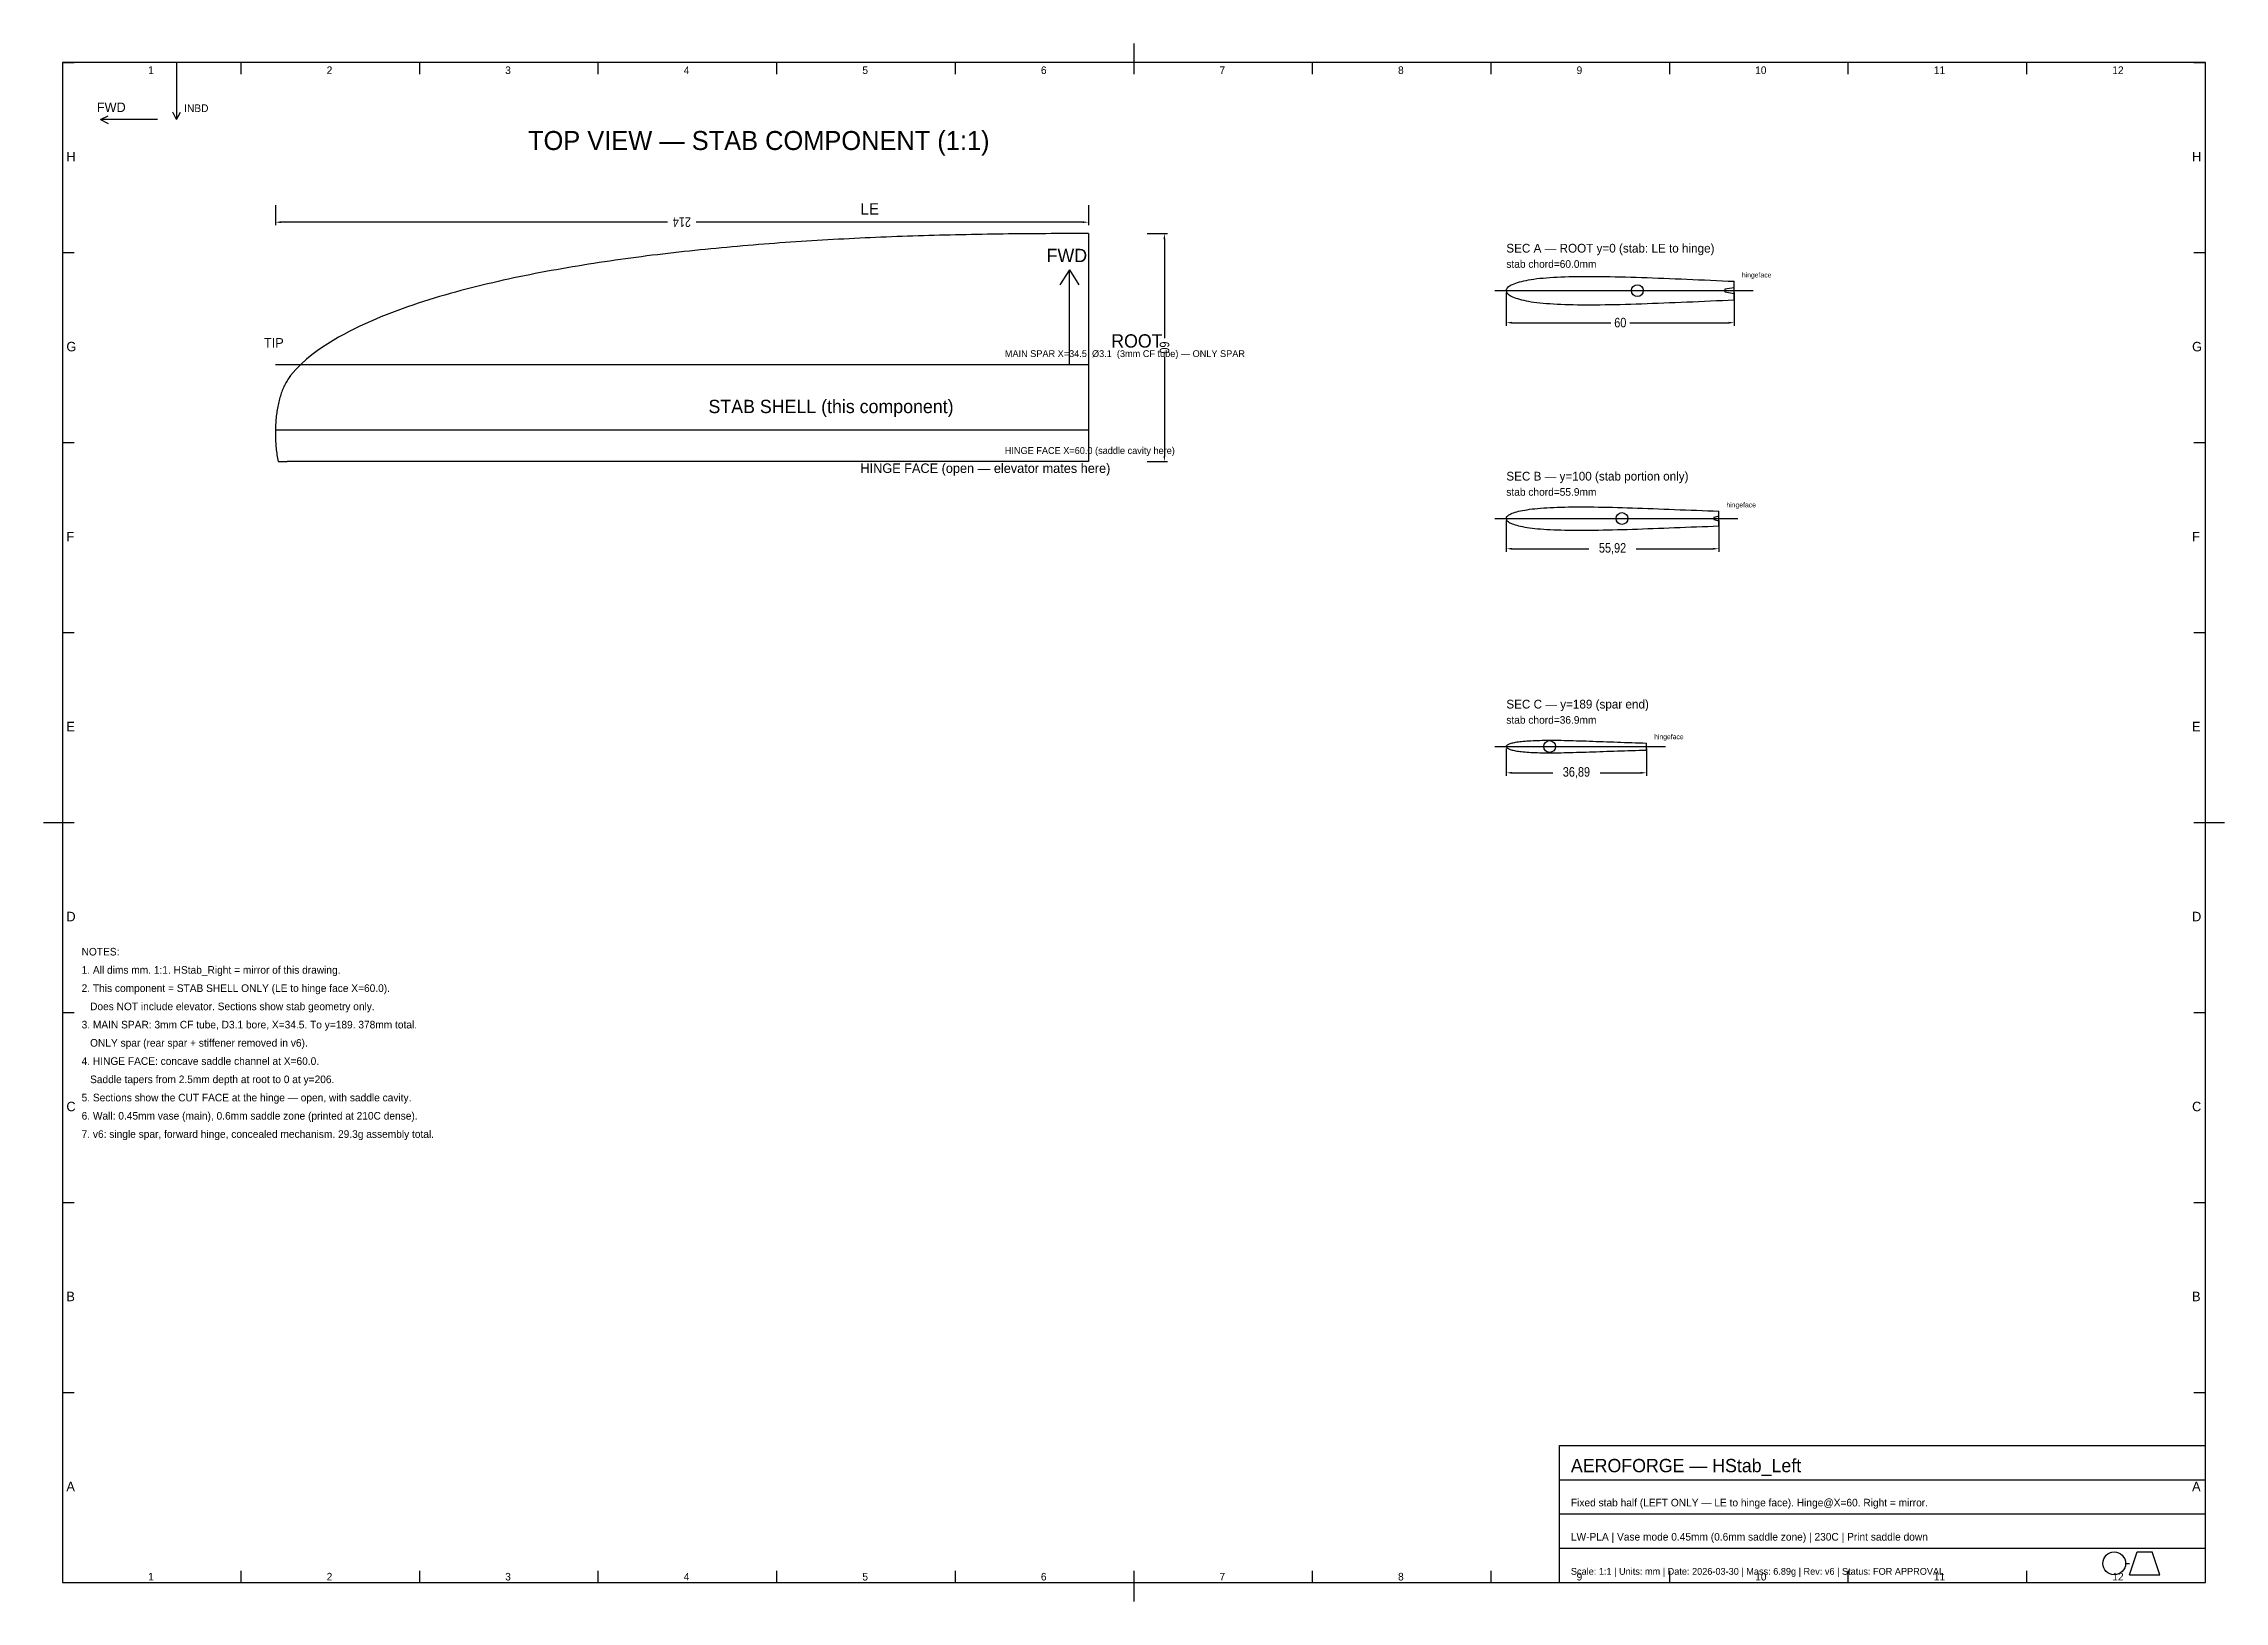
# Model space of a CAD drawing. Header units: metres. Extents: x 15 to 589, y 5 to 415.
import ezdxf

# ---------------------------------------------------------------- set-up
doc = ezdxf.new("R2010")
doc.units = ezdxf.units.M
for name, color, linetype in [('BORDER', 7, 'Continuous'), ('CENTERLINE', 5, 'Continuous'), ('HIDDEN', 7, 'Continuous'), ('ORIENTATION', 7, 'Continuous'), ('OUTLINE', 7, 'Continuous'), ('SECTION', 4, 'Continuous'), ('SPAR', 3, 'Continuous'), ('TEXT', 7, 'Continuous'), ('TITLEBLOCK', 7, 'Continuous')]:
    doc.layers.add(name, color=color, linetype=linetype)
doc.styles.add('OpenSansCondensed-Light', font='OpenSansCondensed-Light.ttf')
doc.dimstyles.new('AEROFORGE', dxfattribs={"dimtxt": 2.5, "dimasz": 1.5, "dimexe": 0.8, "dimexo": 0.5, "dimgap": 0.6, "dimtad": 1, "dimcen": 2.5, "dimazin": 3, "dimtfac": 1, "dimtmove": 0, "dimatfit": 3})

# ---------------------------------------------------------------- blocks, each defined once
blk = doc.blocks.new('_CLOSEDFILLED')
at = {"color": 0, "linetype": 'BYBLOCK'}
blk.add_solid([(-1, 0.16), (0, 0), (-1, -0.16)], dxfattribs=at)
blk = doc.blocks.new('*D1')
for p, q in [((305.5, 365), (310.8, 365)), ((310, 363.5), (310, 337.5)), ((310, 332.5), (310, 306.5)), ((305.5, 305), (310.8, 305))]:
    blk.add_line(p, q)
at = {"layer": 'Defpoints'}
for p in [(305, 365), (310, 365), (305, 305)]:
    blk.add_point(p, dxfattribs=at)
at = {"xscale": 1.5, "yscale": 1.5}
for p, rotation in [((310, 365), 90), ((310, 305), -90)]:
    blk.add_blockref('_CLOSEDFILLED', p, dxfattribs=dict(at, rotation=rotation))
at = {"insert": (310, 335), "char_height": 2.5, "attachment_point": 5, "rotation": 270, "style": 'OpenSansCondensed-Light'}
blk.add_mtext('60', dxfattribs=at)
blk = doc.blocks.new('*D2')
for p, q in [((76, 372.5), (76, 367.2)), ((179.25, 368), (77.5, 368)), ((288.5, 368), (186.75, 368)), ((290, 372.5), (290, 367.2))]:
    blk.add_line(p, q)
at = {"layer": 'Defpoints'}
for p in [(76, 373), (290, 373), (290, 368)]:
    blk.add_point(p, dxfattribs=at)
at = {"xscale": 1.5, "yscale": 1.5}
for p, rotation in [((76, 368), 180), ((290, 368), 360)]:
    blk.add_blockref('_CLOSEDFILLED', p, dxfattribs=dict(at, rotation=rotation))
at = {"insert": (183, 368), "char_height": 2.5, "attachment_point": 5, "rotation": 180, "style": 'OpenSansCondensed-Light'}
blk.add_mtext('214', dxfattribs=at)
blk = doc.blocks.new('*D3')
for p, q in [((400, 349.5), (400, 340.75)), ((460, 349.5), (460, 340.75)), ((401.5, 341.55), (427.5, 341.55)), ((432.5, 341.55), (458.5, 341.55))]:
    blk.add_line(p, q)
at = {"layer": 'Defpoints'}
for p in [(400, 350), (460, 350), (400, 341.55)]:
    blk.add_point(p, dxfattribs=at)
at = {"xscale": 1.5, "yscale": 1.5, "rotation": 180}
blk.add_blockref('_CLOSEDFILLED', (400, 341.55), dxfattribs=at)
at = {"xscale": 1.5, "yscale": 1.5}
blk.add_blockref('_CLOSEDFILLED', (460, 341.55), dxfattribs=at)
at = {"insert": (430, 341.55), "char_height": 2.5, "attachment_point": 5, "style": 'OpenSansCondensed-Light'}
blk.add_mtext('60', dxfattribs=at)
blk = doc.blocks.new('*D4')
for p, q in [((400, 289.5), (400, 281.25)), ((455.92, 289.5), (455.92, 281.25)), ((401.5, 282.05), (421.71, 282.05)), ((434.21, 282.05), (454.42, 282.05))]:
    blk.add_line(p, q)
at = {"layer": 'Defpoints'}
for p in [(400, 290), (455.92, 290), (400, 282.05)]:
    blk.add_point(p, dxfattribs=at)
at = {"xscale": 1.5, "yscale": 1.5, "rotation": 180}
blk.add_blockref('_CLOSEDFILLED', (400, 282.05), dxfattribs=at)
at = {"xscale": 1.5, "yscale": 1.5}
blk.add_blockref('_CLOSEDFILLED', (455.92, 282.05), dxfattribs=at)
at = {"insert": (427.96, 282.05), "char_height": 2.5, "attachment_point": 5, "style": 'OpenSansCondensed-Light'}
blk.add_mtext('55,92', dxfattribs=at)
blk = doc.blocks.new('*D5')
for p, q in [((400, 229.5), (400, 222.28)), ((436.89, 229.5), (436.89, 222.28)), ((401.5, 223.08), (412.2, 223.08)), ((424.7, 223.08), (435.39, 223.08))]:
    blk.add_line(p, q)
at = {"layer": 'Defpoints'}
for p in [(400, 230), (436.89, 230), (400, 223.08)]:
    blk.add_point(p, dxfattribs=at)
at = {"xscale": 1.5, "yscale": 1.5, "rotation": 180}
blk.add_blockref('_CLOSEDFILLED', (400, 223.08), dxfattribs=at)
at = {"xscale": 1.5, "yscale": 1.5}
blk.add_blockref('_CLOSEDFILLED', (436.89, 223.08), dxfattribs=at)
at = {"insert": (418.45, 223.08), "char_height": 2.5, "attachment_point": 5, "style": 'OpenSansCondensed-Light'}
blk.add_mtext('36,89', dxfattribs=at)

msp = doc.modelspace()

# ---------------------------------------------------------------- linework, layer by layer
at = {"layer": 'BORDER'}
for p, q in [((302, 410), (302, 415)), ((584, 410), (20, 410)), ((20, 410), (20, 10)), ((20, 410), (23, 410)), ((67, 407), (67, 410)), ((114, 407), (114, 410)), ((161, 407), (161, 410)), ((208, 407), (208, 410)), ((255, 407), (255, 410)), ((302, 407), (302, 410)), ((349, 407), (349, 410)), ((396, 407), (396, 410)), ((443, 407), (443, 410)), ((490, 407), (490, 410)), ((537, 407), (537, 410)), ((581, 410), (584, 410)), ((584, 10), (584, 410)), ((584, 407), (584, 410)), ((20, 360), (23, 360)), ((581, 360), (584, 360)), ((20, 310), (23, 310)), ((581, 310), (584, 310)), ((20, 260), (23, 260)), ((581, 260), (584, 260)), ((15, 210), (20, 210)), ((20, 210), (23, 210)), ((581, 210), (584, 210)), ((584, 210), (589, 210)), ((20, 160), (23, 160)), ((581, 160), (584, 160)), ((20, 110), (23, 110)), ((581, 110), (584, 110)), ((20, 60), (23, 60)), ((581, 60), (584, 60)), ((67, 10), (67, 13)), ((114, 10), (114, 13)), ((161, 10), (161, 13)), ((208, 10), (208, 13)), ((255, 10), (255, 13)), ((302, 10), (302, 13)), ((349, 10), (349, 13)), ((396, 10), (396, 13)), ((443, 10), (443, 13)), ((490, 10), (490, 13)), ((537, 10), (537, 13)), ((584, 10), (584, 13)), ((20, 10), (584, 10)), ((302, 5), (302, 10))]:
    msp.add_line(p, q, dxfattribs=at)
at = {"layer": 'CENTERLINE'}
for p, q in [((397, 350), (465, 350)), ((290, 313.25), (76, 313.25)), ((397, 290), (460.924, 290)), ((397, 230), (441.894, 230))]:
    msp.add_line(p, q, dxfattribs=at)
at = {"layer": 'HIDDEN'}
msp.add_line((101, 330.5), (76, 330.5), dxfattribs=at)
at = {"layer": 'ORIENTATION'}
for p, q in [((50, 410), (50, 395)), ((50, 395), (49, 397)), ((50, 395), (51, 397)), ((30, 395), (32, 396)), ((45, 395), (30, 395)), ((30, 395), (32, 394)), ((285, 355.5), (282.5, 351.5)), ((285, 330.5), (285, 355.5)), ((285, 355.5), (287.5, 351.5))]:
    msp.add_line(p, q, dxfattribs=at)
at = {"layer": 'OUTLINE'}
for p, q in [((197.6, 361.633), (196.2, 361.509)), ((199, 361.754), (197.6, 361.633)), ((200.4, 361.873), (199, 361.754)), ((201.8, 361.988), (200.4, 361.873)), ((203.2, 362.101), (201.8, 361.988)), ((204.6, 362.212), (203.2, 362.101)), ((206, 362.32), (204.6, 362.212)), ((207.4, 362.425), (206, 362.32)), ((208.8, 362.527), (207.4, 362.425)), ((210.2, 362.627), (208.8, 362.527)), ((211.6, 362.725), (210.2, 362.627)), ((213, 362.82), (211.6, 362.725)), ((214.4, 362.912), (213, 362.82)), ((215.8, 363.002), (214.4, 362.912)), ((217.2, 363.09), (215.8, 363.002)), ((218.6, 363.176), (217.2, 363.09)), ((220, 363.259), (218.6, 363.176)), ((221.4, 363.339), (220, 363.259)), ((222.8, 363.418), (221.4, 363.339)), ((224.2, 363.494), (222.8, 363.418)), ((225.6, 363.568), (224.2, 363.494)), ((227, 363.64), (225.6, 363.568)), ((228.4, 363.71), (227, 363.64)), ((229.8, 363.777), (228.4, 363.71)), ((231.2, 363.843), (229.8, 363.777)), ((232.6, 363.906), (231.2, 363.843)), ((234, 363.967), (232.6, 363.906)), ((235.4, 364.026), (234, 363.967)), ((236.8, 364.083), (235.4, 364.026)), ((238.2, 364.139), (236.8, 364.083)), ((239.6, 364.192), (238.2, 364.139)), ((241, 364.243), (239.6, 364.192)), ((242.4, 364.292), (241, 364.243)), ((243.8, 364.34), (242.4, 364.292)), ((245.2, 364.385), (243.8, 364.34)), ((246.6, 364.429), (245.2, 364.385)), ((248, 364.47), (246.6, 364.429)), ((249.4, 364.51), (248, 364.47)), ((250.8, 364.549), (249.4, 364.51)), ((252.2, 364.585), (250.8, 364.549)), ((253.6, 364.62), (252.2, 364.585)), ((255, 364.653), (253.6, 364.62)), ((256.4, 364.684), (255, 364.653)), ((257.8, 364.713), (256.4, 364.684)), ((259.2, 364.741), (257.8, 364.713)), ((260.6, 364.768), (259.2, 364.741)), ((262, 364.792), (260.6, 364.768)), ((263.4, 364.816), (262, 364.792)), ((264.8, 364.837), (263.4, 364.816)), ((266.2, 364.857), (264.8, 364.837)), ((267.6, 364.876), (266.2, 364.857)), ((269, 364.893), (267.6, 364.876)), ((270.4, 364.909), (269, 364.893)), ((271.8, 364.923), (270.4, 364.909)), ((273.2, 364.936), (271.8, 364.923)), ((274.6, 364.948), (273.2, 364.936)), ((276, 364.958), (274.6, 364.948)), ((277.4, 364.967), (276, 364.958)), ((278.8, 364.975), (277.4, 364.967)), ((280.2, 364.981), (278.8, 364.975)), ((281.6, 364.987), (280.2, 364.981)), ((283, 364.991), (281.6, 364.987)), ((284.4, 364.995), (283, 364.991)), ((285.8, 364.997), (284.4, 364.995)), ((287.2, 364.999), (285.8, 364.997)), ((288.6, 365), (287.2, 364.999)), ((290, 365), (288.6, 365)), ((290, 365), (290, 305)), ((152.8, 355.992), (151.4, 355.748)), ((154.2, 356.23), (152.8, 355.992)), ((155.6, 356.464), (154.2, 356.23)), ((157, 356.693), (155.6, 356.464)), ((158.4, 356.917), (157, 356.693)), ((159.8, 357.137), (158.4, 356.917)), ((161.2, 357.352), (159.8, 357.137)), ((162.6, 357.563), (161.2, 357.352)), ((164, 357.77), (162.6, 357.563)), ((165.4, 357.972), (164, 357.77)), ((166.8, 358.171), (165.4, 357.972)), ((168.2, 358.365), (166.8, 358.171)), ((169.6, 358.556), (168.2, 358.365)), ((171, 358.742), (169.6, 358.556)), ((172.4, 358.925), (171, 358.742)), ((173.8, 359.104), (172.4, 358.925)), ((175.2, 359.279), (173.8, 359.104)), ((176.6, 359.451), (175.2, 359.279)), ((178, 359.619), (176.6, 359.451)), ((179.4, 359.784), (178, 359.619)), ((180.8, 359.945), (179.4, 359.784)), ((182.2, 360.103), (180.8, 359.945)), ((183.6, 360.258), (182.2, 360.103)), ((185, 360.409), (183.6, 360.258)), ((186.4, 360.558), (185, 360.409)), ((187.8, 360.703), (186.4, 360.558)), ((189.2, 360.845), (187.8, 360.703)), ((190.6, 360.983), (189.2, 360.845)), ((192, 361.119), (190.6, 360.983)), ((193.4, 361.252), (192, 361.119)), ((194.8, 361.382), (193.4, 361.252)), ((196.2, 361.509), (194.8, 361.382)), ((126.2, 350.348), (124.8, 349.978)), ((127.6, 350.708), (126.2, 350.348)), ((129, 351.06), (127.6, 350.708)), ((130.4, 351.404), (129, 351.06)), ((131.8, 351.74), (130.4, 351.404)), ((133.2, 352.069), (131.8, 351.74)), ((134.6, 352.39), (133.2, 352.069)), ((136, 352.704), (134.6, 352.39)), ((137.4, 353.011), (136, 352.704)), ((138.8, 353.312), (137.4, 353.011)), ((140.2, 353.606), (138.8, 353.312)), ((141.6, 353.894), (140.2, 353.606)), ((143, 354.176), (141.6, 353.894)), ((144.4, 354.452), (143, 354.176)), ((145.8, 354.722), (144.4, 354.452)), ((147.2, 354.987), (145.8, 354.722)), ((148.6, 355.246), (147.2, 354.987)), ((150, 355.5), (148.6, 355.246)), ((151.4, 355.748), (150, 355.5)), ((400, 350), (400.021, 350.178)), ((400.021, 350.178), (400.082, 350.39)), ((400.082, 350.39), (400.185, 350.582)), ((400.185, 350.582), (400.329, 350.764)), ((400.329, 350.764), (400.513, 350.943)), ((400.513, 350.943), (400.739, 351.12)), ((400.739, 351.12), (401.005, 351.296)), ((401.005, 351.296), (401.311, 351.47)), ((401.311, 351.47), (401.658, 351.641)), ((401.658, 351.641), (402.044, 351.809)), ((402.044, 351.809), (402.471, 351.971)), ((402.471, 351.971), (402.937, 352.129)), ((402.937, 352.129), (403.442, 352.281)), ((403.442, 352.281), (403.985, 352.425)), ((403.985, 352.425), (404.567, 352.562)), ((404.567, 352.562), (405.187, 352.693)), ((405.187, 352.693), (405.845, 352.817)), ((405.845, 352.817), (406.54, 352.934)), ((406.54, 352.934), (407.271, 353.038)), ((407.271, 353.038), (408.038, 353.138)), ((408.038, 353.138), (408.842, 353.227)), ((408.842, 353.227), (409.68, 353.308)), ((409.68, 353.308), (410.552, 353.385)), ((410.552, 353.385), (411.459, 353.448)), ((411.459, 353.448), (412.399, 353.509)), ((412.399, 353.509), (413.371, 353.559)), ((413.371, 353.559), (414.376, 353.606)), ((414.376, 353.606), (415.411, 353.643)), ((415.411, 353.643), (416.478, 353.675)), ((416.478, 353.675), (417.574, 353.701)), ((417.574, 353.701), (418.699, 353.718)), ((418.699, 353.718), (419.852, 353.732)), ((419.852, 353.732), (421.033, 353.737)), ((421.033, 353.737), (422.241, 353.738)), ((422.241, 353.738), (423.474, 353.732)), ((423.474, 353.732), (424.733, 353.72)), ((424.733, 353.72), (426.016, 353.705)), ((426.016, 353.705), (427.322, 353.681)), ((427.322, 353.681), (428.65, 353.655)), ((428.65, 353.655), (430, 353.624)), ((430, 353.624), (431.37, 353.587)), ((431.37, 353.587), (432.761, 353.548)), ((432.761, 353.548), (434.169, 353.504)), ((434.169, 353.504), (435.596, 353.457)), ((435.596, 353.457), (437.039, 353.407)), ((437.039, 353.407), (438.498, 353.353)), ((438.498, 353.353), (439.972, 353.297)), ((439.972, 353.297), (441.459, 353.239)), ((441.459, 353.239), (442.959, 353.179)), ((442.959, 353.179), (444.471, 353.117)), ((444.471, 353.117), (445.993, 353.053)), ((445.993, 353.053), (447.525, 352.988)), ((447.525, 352.988), (449.066, 352.922)), ((449.066, 352.922), (450.614, 352.855)), ((450.614, 352.855), (452.168, 352.788)), ((452.168, 352.788), (453.728, 352.719)), ((453.728, 352.719), (455.292, 352.652)), ((455.292, 352.652), (456.86, 352.585)), ((456.86, 352.585), (458.429, 352.519)), ((458.429, 352.519), (460, 352.452)), ((108, 344.712), (106.6, 344.186)), ((109.4, 345.222), (108, 344.712)), ((110.8, 345.717), (109.4, 345.222)), ((112.2, 346.198), (110.8, 345.717)), ((113.6, 346.664), (112.2, 346.198)), ((115, 347.118), (113.6, 346.664)), ((116.4, 347.559), (115, 347.118)), ((117.8, 347.989), (116.4, 347.559)), ((119.2, 348.407), (117.8, 347.989)), ((120.6, 348.815), (119.2, 348.407)), ((122, 349.213), (120.6, 348.815)), ((123.4, 349.6), (122, 349.213)), ((124.8, 349.978), (123.4, 349.6)), ((400, 350), (400.021, 349.826)), ((400, 350), (400, 350)), ((400.021, 349.826), (400.082, 349.614)), ((400.082, 349.614), (400.185, 349.422)), ((400.185, 349.422), (400.329, 349.24)), ((400.329, 349.24), (400.513, 349.062)), ((400.513, 349.062), (400.739, 348.884)), ((400.739, 348.884), (401.005, 348.708)), ((401.005, 348.708), (401.311, 348.534)), ((401.311, 348.534), (401.658, 348.363)), ((401.658, 348.363), (402.044, 348.195)), ((402.044, 348.195), (402.471, 348.033)), ((402.471, 348.033), (402.937, 347.875)), ((402.937, 347.875), (403.442, 347.723)), ((403.442, 347.723), (403.985, 347.579)), ((403.985, 347.579), (404.567, 347.442)), ((404.567, 347.442), (405.187, 347.311)), ((405.187, 347.311), (405.845, 347.187)), ((405.845, 347.187), (406.54, 347.07)), ((406.54, 347.07), (407.271, 346.966)), ((407.271, 346.966), (408.038, 346.866)), ((408.038, 346.866), (408.842, 346.777)), ((408.842, 346.777), (409.68, 346.696)), ((409.68, 346.696), (410.552, 346.619)), ((410.552, 346.619), (411.459, 346.556)), ((411.459, 346.556), (412.399, 346.494)), ((412.399, 346.494), (413.371, 346.444)), ((413.371, 346.444), (414.376, 346.398)), ((414.376, 346.398), (415.411, 346.36)), ((415.411, 346.36), (416.478, 346.329)), ((416.478, 346.329), (417.574, 346.302)), ((417.574, 346.302), (418.699, 346.285)), ((418.699, 346.285), (419.852, 346.271)), ((419.852, 346.271), (421.033, 346.267)), ((421.033, 346.267), (422.241, 346.266)), ((422.241, 346.266), (423.474, 346.272)), ((423.474, 346.272), (424.733, 346.283)), ((424.733, 346.283), (426.016, 346.298)), ((426.016, 346.298), (427.322, 346.322)), ((427.322, 346.322), (428.65, 346.348)), ((428.65, 346.348), (430, 346.379)), ((430, 346.379), (431.37, 346.416)), ((431.37, 346.416), (432.761, 346.455)), ((432.761, 346.455), (434.169, 346.499)), ((434.169, 346.499), (435.596, 346.546)), ((435.596, 346.546), (437.039, 346.596)), ((437.039, 346.596), (438.498, 346.65)), ((438.498, 346.65), (439.972, 346.706)), ((439.972, 346.706), (441.459, 346.764)), ((441.459, 346.764), (442.959, 346.824)), ((442.959, 346.824), (444.471, 346.886)), ((444.471, 346.886), (445.993, 346.949)), ((445.993, 346.949), (447.525, 347.014)), ((447.525, 347.014), (449.066, 347.081)), ((449.066, 347.081), (450.614, 347.147)), ((450.614, 347.147), (452.168, 347.214)), ((452.168, 347.214), (453.728, 347.283)), ((453.728, 347.283), (455.292, 347.351)), ((455.292, 347.351), (456.86, 347.418)), ((456.86, 347.418), (458.429, 347.483)), ((458.429, 347.483), (460, 347.55)), ((95.4, 339.227), (94, 338.484)), ((96.8, 339.936), (95.4, 339.227)), ((98.2, 340.615), (96.8, 339.936)), ((99.6, 341.267), (98.2, 340.615)), ((101, 341.894), (99.6, 341.267)), ((102.4, 342.497), (101, 341.894)), ((103.8, 343.079), (102.4, 342.497)), ((105.2, 343.642), (103.8, 343.079)), ((106.6, 344.186), (105.2, 343.642)), ((85.6, 333.054), (84.2, 331.906)), ((87, 334.112), (85.6, 333.054)), ((88.4, 335.096), (87, 334.112)), ((89.8, 336.017), (88.4, 335.096)), ((91.2, 336.885), (89.8, 336.017)), ((92.6, 337.705), (91.2, 336.885)), ((94, 338.484), (92.6, 337.705)), ((79.802, 327.388), (79.61, 327.126)), ((80, 327.642), (79.802, 327.388)), ((81.4, 329.242), (80, 327.642)), ((82.8, 330.646), (81.4, 329.242)), ((84.2, 331.906), (82.8, 330.646)), ((77.103, 321.466), (77, 321.076)), ((77.21, 321.852), (77.103, 321.466)), ((77.323, 322.232), (77.21, 321.852)), ((77.44, 322.606), (77.323, 322.232)), ((77.562, 322.974), (77.44, 322.606)), ((77.69, 323.337), (77.562, 322.974)), ((77.822, 323.693), (77.69, 323.337)), ((77.96, 324.042), (77.822, 323.693)), ((78.102, 324.385), (77.96, 324.042)), ((78.25, 324.72), (78.102, 324.385)), ((78.403, 325.049), (78.25, 324.72)), ((78.56, 325.37), (78.403, 325.049)), ((78.723, 325.683), (78.56, 325.37)), ((78.89, 325.988), (78.723, 325.683)), ((79.062, 326.285), (78.89, 325.988)), ((79.24, 326.574), (79.062, 326.285)), ((79.422, 326.855), (79.24, 326.574)), ((79.61, 327.126), (79.422, 326.855)), ((76.16, 316.065), (76.122, 315.627)), ((76.202, 316.5), (76.16, 316.065)), ((76.25, 316.933), (76.202, 316.5)), ((76.303, 317.363), (76.25, 316.933)), ((76.36, 317.791), (76.303, 317.363)), ((76.422, 318.215), (76.36, 317.791)), ((76.49, 318.636), (76.422, 318.215)), ((76.562, 319.053), (76.49, 318.636)), ((76.64, 319.466), (76.562, 319.053)), ((76.722, 319.875), (76.64, 319.466)), ((76.81, 320.28), (76.722, 319.875)), ((76.902, 320.68), (76.81, 320.28)), ((77, 321.076), (76.902, 320.68)), ((76.002, 312.965), (76, 312.517)), ((76, 312.517), (76.002, 312.069)), ((76.002, 312.069), (76.01, 311.621)), ((76.01, 313.411), (76.002, 312.965)), ((76.022, 313.857), (76.01, 313.411)), ((76.01, 311.621), (76.022, 311.173)), ((76.04, 314.302), (76.022, 313.857)), ((76.022, 311.173), (76.04, 310.725)), ((76.062, 314.745), (76.04, 314.302)), ((76.04, 310.725), (76.062, 310.277)), ((76.09, 315.187), (76.062, 314.745)), ((76.062, 310.277), (76.09, 309.83)), ((76.122, 315.627), (76.09, 315.187)), ((76.09, 309.83), (76.122, 309.384)), ((76.122, 309.384), (76.16, 308.939)), ((76.16, 308.939), (76.202, 308.495)), ((76.202, 308.495), (76.25, 308.053)), ((76.25, 308.053), (76.303, 307.612)), ((76.303, 307.612), (76.36, 307.174)), ((76.36, 307.174), (76.422, 306.738)), ((76.422, 306.738), (76.49, 306.304)), ((76.49, 306.304), (76.562, 305.873)), ((76.562, 305.873), (76.64, 305.445)), ((76.64, 305.445), (76.722, 305.02)), ((76.722, 305.02), (76.727, 305)), ((76.727, 305), (79.065, 305)), ((80.131, 305), (79.065, 305)), ((81.196, 305), (80.131, 305)), ((82.261, 305), (81.196, 305)), ((83.327, 305), (82.261, 305)), ((84.392, 305), (83.327, 305)), ((85.457, 305), (84.392, 305)), ((86.523, 305), (85.457, 305)), ((87.588, 305), (86.523, 305)), ((88.653, 305), (87.588, 305)), ((89.719, 305), (88.653, 305)), ((90.784, 305), (89.719, 305)), ((91.849, 305), (90.784, 305)), ((92.915, 305), (91.849, 305)), ((93.98, 305), (92.915, 305)), ((95.045, 305), (93.98, 305)), ((96.111, 305), (95.045, 305)), ((97.176, 305), (96.111, 305)), ((98.241, 305), (97.176, 305)), ((99.307, 305), (98.241, 305)), ((100.372, 305), (99.307, 305)), ((101.437, 305), (100.372, 305)), ((102.503, 305), (101.437, 305)), ((103.568, 305), (102.503, 305)), ((104.633, 305), (103.568, 305)), ((105.698, 305), (104.633, 305)), ((106.764, 305), (105.698, 305)), ((107.829, 305), (106.764, 305)), ((108.894, 305), (107.829, 305)), ((109.96, 305), (108.894, 305)), ((111.025, 305), (109.96, 305)), ((112.09, 305), (111.025, 305)), ((113.156, 305), (112.09, 305)), ((114.221, 305), (113.156, 305)), ((115.286, 305), (114.221, 305)), ((116.352, 305), (115.286, 305)), ((117.417, 305), (116.352, 305)), ((118.482, 305), (117.417, 305)), ((119.548, 305), (118.482, 305)), ((120.613, 305), (119.548, 305)), ((121.678, 305), (120.613, 305)), ((122.744, 305), (121.678, 305)), ((123.809, 305), (122.744, 305)), ((124.874, 305), (123.809, 305)), ((125.94, 305), (124.874, 305)), ((127.005, 305), (125.94, 305)), ((128.07, 305), (127.005, 305)), ((129.136, 305), (128.07, 305)), ((130.201, 305), (129.136, 305)), ((131.266, 305), (130.201, 305)), ((132.332, 305), (131.266, 305)), ((133.397, 305), (132.332, 305)), ((134.462, 305), (133.397, 305)), ((135.528, 305), (134.462, 305)), ((136.593, 305), (135.528, 305)), ((137.658, 305), (136.593, 305)), ((138.724, 305), (137.658, 305)), ((139.789, 305), (138.724, 305)), ((140.854, 305), (139.789, 305)), ((141.92, 305), (140.854, 305)), ((142.985, 305), (141.92, 305)), ((144.05, 305), (142.985, 305)), ((145.116, 305), (144.05, 305)), ((146.181, 305), (145.116, 305)), ((147.246, 305), (146.181, 305)), ((148.312, 305), (147.246, 305)), ((149.377, 305), (148.312, 305)), ((150.442, 305), (149.377, 305)), ((151.508, 305), (150.442, 305)), ((152.573, 305), (151.508, 305)), ((153.638, 305), (152.573, 305)), ((154.704, 305), (153.638, 305)), ((155.769, 305), (154.704, 305)), ((156.834, 305), (155.769, 305)), ((157.899, 305), (156.834, 305)), ((158.965, 305), (157.899, 305)), ((160.03, 305), (158.965, 305)), ((161.095, 305), (160.03, 305)), ((162.161, 305), (161.095, 305)), ((163.226, 305), (162.161, 305)), ((164.291, 305), (163.226, 305)), ((165.357, 305), (164.291, 305)), ((166.422, 305), (165.357, 305)), ((167.487, 305), (166.422, 305)), ((168.553, 305), (167.487, 305)), ((169.618, 305), (168.553, 305)), ((170.683, 305), (169.618, 305)), ((171.749, 305), (170.683, 305)), ((172.814, 305), (171.749, 305)), ((173.879, 305), (172.814, 305)), ((174.945, 305), (173.879, 305)), ((176.01, 305), (174.945, 305)), ((177.075, 305), (176.01, 305)), ((178.141, 305), (177.075, 305)), ((179.206, 305), (178.141, 305)), ((180.271, 305), (179.206, 305)), ((181.337, 305), (180.271, 305)), ((182.402, 305), (181.337, 305)), ((183.467, 305), (182.402, 305)), ((184.533, 305), (183.467, 305)), ((185.598, 305), (184.533, 305)), ((186.663, 305), (185.598, 305)), ((187.729, 305), (186.663, 305)), ((188.794, 305), (187.729, 305)), ((189.859, 305), (188.794, 305)), ((190.925, 305), (189.859, 305)), ((191.99, 305), (190.925, 305)), ((193.055, 305), (191.99, 305)), ((194.121, 305), (193.055, 305)), ((195.186, 305), (194.121, 305)), ((196.251, 305), (195.186, 305)), ((197.317, 305), (196.251, 305)), ((198.382, 305), (197.317, 305)), ((199.447, 305), (198.382, 305)), ((200.513, 305), (199.447, 305)), ((201.578, 305), (200.513, 305)), ((202.643, 305), (201.578, 305)), ((203.709, 305), (202.643, 305)), ((204.774, 305), (203.709, 305)), ((205.839, 305), (204.774, 305)), ((206.905, 305), (205.839, 305)), ((207.97, 305), (206.905, 305)), ((209.035, 305), (207.97, 305)), ((210.101, 305), (209.035, 305)), ((211.166, 305), (210.101, 305)), ((212.231, 305), (211.166, 305)), ((213.296, 305), (212.231, 305)), ((214.362, 305), (213.296, 305)), ((215.427, 305), (214.362, 305)), ((216.492, 305), (215.427, 305)), ((217.558, 305), (216.492, 305)), ((218.623, 305), (217.558, 305)), ((219.688, 305), (218.623, 305)), ((220.754, 305), (219.688, 305)), ((221.819, 305), (220.754, 305)), ((222.884, 305), (221.819, 305)), ((223.95, 305), (222.884, 305)), ((225.015, 305), (223.95, 305)), ((226.08, 305), (225.015, 305)), ((227.146, 305), (226.08, 305)), ((228.211, 305), (227.146, 305)), ((229.276, 305), (228.211, 305)), ((230.342, 305), (229.276, 305)), ((231.407, 305), (230.342, 305)), ((232.472, 305), (231.407, 305)), ((233.538, 305), (232.472, 305)), ((234.603, 305), (233.538, 305)), ((235.668, 305), (234.603, 305)), ((236.734, 305), (235.668, 305)), ((237.799, 305), (236.734, 305)), ((238.864, 305), (237.799, 305)), ((239.93, 305), (238.864, 305)), ((240.995, 305), (239.93, 305)), ((242.06, 305), (240.995, 305)), ((243.126, 305), (242.06, 305)), ((244.191, 305), (243.126, 305)), ((245.256, 305), (244.191, 305)), ((246.322, 305), (245.256, 305)), ((247.387, 305), (246.322, 305)), ((248.452, 305), (247.387, 305)), ((249.518, 305), (248.452, 305)), ((250.583, 305), (249.518, 305)), ((251.648, 305), (250.583, 305)), ((252.714, 305), (251.648, 305)), ((253.779, 305), (252.714, 305)), ((254.844, 305), (253.779, 305)), ((255.91, 305), (254.844, 305)), ((256.975, 305), (255.91, 305)), ((258.04, 305), (256.975, 305)), ((259.106, 305), (258.04, 305)), ((260.171, 305), (259.106, 305)), ((261.236, 305), (260.171, 305)), ((262.302, 305), (261.236, 305)), ((263.367, 305), (262.302, 305)), ((264.432, 305), (263.367, 305)), ((265.497, 305), (264.432, 305)), ((266.563, 305), (265.497, 305)), ((267.628, 305), (266.563, 305)), ((268.693, 305), (267.628, 305)), ((269.759, 305), (268.693, 305)), ((270.824, 305), (269.759, 305)), ((271.889, 305), (270.824, 305)), ((272.955, 305), (271.889, 305)), ((274.02, 305), (272.955, 305)), ((275.085, 305), (274.02, 305)), ((276.151, 305), (275.085, 305)), ((277.216, 305), (276.151, 305)), ((278.281, 305), (277.216, 305)), ((279.347, 305), (278.281, 305)), ((280.412, 305), (279.347, 305)), ((281.477, 305), (280.412, 305)), ((282.543, 305), (281.477, 305)), ((283.608, 305), (282.543, 305)), ((284.673, 305), (283.608, 305)), ((285.739, 305), (284.673, 305)), ((286.804, 305), (285.739, 305)), ((287.869, 305), (286.804, 305)), ((288.935, 305), (287.869, 305)), ((290, 305), (288.935, 305)), ((409.022, 292.735), (409.836, 292.798)), ((409.836, 292.798), (410.681, 292.85)), ((410.681, 292.85), (411.557, 292.899)), ((411.557, 292.899), (412.463, 292.942)), ((412.463, 292.942), (413.399, 292.978)), ((413.399, 292.978), (414.364, 293.01)), ((414.364, 293.01), (415.358, 293.034)), ((415.358, 293.034), (416.38, 293.055)), ((416.38, 293.055), (417.429, 293.067)), ((417.429, 293.067), (418.504, 293.076)), ((418.504, 293.076), (419.604, 293.079)), ((419.604, 293.079), (420.73, 293.076)), ((420.73, 293.076), (421.88, 293.069)), ((421.88, 293.069), (423.053, 293.056)), ((423.053, 293.056), (424.248, 293.038)), ((424.248, 293.038), (425.466, 293.016)), ((425.466, 293.016), (426.704, 292.99)), ((426.704, 292.99), (427.962, 292.96)), ((427.962, 292.96), (429.239, 292.925)), ((429.239, 292.925), (430.535, 292.887)), ((430.535, 292.887), (431.848, 292.847)), ((431.848, 292.847), (433.178, 292.803)), ((433.178, 292.803), (434.523, 292.757)), ((434.523, 292.757), (435.883, 292.71)), ((400, 290), (400.019, 290.149)), ((400, 290), (400.019, 289.855)), ((400, 290), (400, 290)), ((400.019, 290.149), (400.077, 290.329)), ((400.019, 289.855), (400.077, 289.675)), ((400.077, 290.329), (400.172, 290.495)), ((400.077, 289.675), (400.172, 289.509)), ((400.172, 290.495), (400.306, 290.649)), ((400.172, 289.509), (400.306, 289.354)), ((400.306, 290.649), (400.478, 290.801)), ((400.306, 289.354), (400.478, 289.203)), ((400.478, 290.801), (400.689, 290.951)), ((400.478, 289.203), (400.689, 289.053)), ((400.689, 290.951), (400.936, 291.099)), ((400.689, 289.053), (400.936, 288.905)), ((400.936, 291.099), (401.222, 291.243)), ((400.936, 288.905), (401.222, 288.761)), ((401.222, 291.243), (401.545, 291.382)), ((401.222, 288.761), (401.545, 288.621)), ((401.545, 291.382), (401.906, 291.521)), ((401.545, 288.621), (401.906, 288.483)), ((401.906, 291.521), (402.303, 291.651)), ((401.906, 288.483), (402.303, 288.352)), ((402.303, 291.651), (402.737, 291.78)), ((402.303, 288.352), (402.737, 288.223)), ((402.737, 291.78), (403.208, 291.901)), ((402.737, 288.223), (403.208, 288.102)), ((403.208, 291.901), (403.714, 292.022)), ((403.208, 288.102), (403.714, 287.982)), ((403.714, 292.022), (404.257, 292.13)), ((403.714, 287.982), (404.257, 287.874)), ((404.257, 292.13), (404.835, 292.237)), ((404.257, 287.874), (404.835, 287.766)), ((404.835, 292.237), (405.448, 292.335)), ((404.835, 287.766), (405.448, 287.668)), ((405.448, 292.335), (406.095, 292.43)), ((405.448, 287.668), (406.095, 287.573)), ((406.095, 292.43), (406.777, 292.515)), ((406.095, 287.573), (406.777, 287.488)), ((406.777, 292.515), (407.492, 292.595)), ((406.777, 287.488), (407.492, 287.408)), ((407.492, 292.595), (408.241, 292.67)), ((407.492, 287.408), (408.241, 287.334)), ((408.241, 292.67), (409.022, 292.735)), ((408.241, 287.334), (409.022, 287.269)), ((409.022, 287.269), (409.836, 287.206)), ((409.836, 287.206), (410.681, 287.153)), ((410.681, 287.153), (411.557, 287.104)), ((411.557, 287.104), (412.463, 287.061)), ((412.463, 287.061), (413.399, 287.025)), ((413.399, 287.025), (414.364, 286.993)), ((425.466, 286.987), (426.704, 287.013)), ((426.704, 287.013), (427.962, 287.043)), ((427.962, 287.043), (429.239, 287.078)), ((429.239, 287.078), (430.535, 287.115)), ((430.535, 287.115), (431.848, 287.155)), ((431.848, 287.155), (433.178, 287.199)), ((433.178, 287.199), (434.523, 287.245)), ((434.523, 287.245), (435.883, 287.293)), ((435.883, 292.71), (437.256, 292.66)), ((435.883, 287.293), (437.256, 287.343)), ((437.256, 292.66), (438.643, 292.608)), ((437.256, 287.343), (438.643, 287.394)), ((438.643, 292.608), (440.041, 292.555)), ((438.643, 287.394), (440.041, 287.447)), ((440.041, 292.555), (441.45, 292.502)), ((440.041, 287.447), (441.45, 287.501)), ((441.45, 292.502), (442.869, 292.447)), ((441.45, 287.501), (442.869, 287.555)), ((442.869, 292.447), (444.297, 292.391)), ((442.869, 287.555), (444.297, 287.611)), ((444.297, 292.391), (445.733, 292.335)), ((444.297, 287.611), (445.733, 287.667)), ((445.733, 292.335), (447.176, 292.279)), ((445.733, 287.667), (447.176, 287.723)), ((447.176, 292.279), (448.625, 292.222)), ((447.176, 287.723), (448.625, 287.78)), ((448.625, 292.222), (450.079, 292.165)), ((448.625, 287.78), (450.079, 287.837)), ((450.079, 292.165), (451.536, 292.109)), ((450.079, 287.837), (451.536, 287.893)), ((451.536, 292.109), (452.997, 292.057)), ((451.536, 287.893), (452.997, 287.945)), ((452.997, 292.057), (454.46, 292.004)), ((452.997, 287.945), (454.46, 287.998)), ((454.46, 292.004), (455.924, 291.951)), ((454.46, 287.998), (455.924, 288.051)), ((414.364, 286.993), (415.358, 286.969)), ((415.358, 286.969), (416.38, 286.947)), ((416.38, 286.947), (417.429, 286.936)), ((417.429, 286.936), (418.504, 286.927)), ((418.504, 286.927), (419.604, 286.924)), ((419.604, 286.924), (420.73, 286.927)), ((420.73, 286.927), (421.88, 286.934)), ((421.88, 286.934), (423.053, 286.947)), ((423.053, 286.947), (424.248, 286.964)), ((424.248, 286.964), (425.466, 286.987)), ((400, 230), (400.013, 230.085)), ((400, 230), (400.013, 229.917)), ((400, 230), (400, 230)), ((400.013, 230.085), (400.051, 230.188)), ((400.013, 229.917), (400.051, 229.814)), ((400.051, 230.188), (400.114, 230.284)), ((400.051, 229.814), (400.114, 229.718)), ((400.114, 230.284), (400.202, 230.377)), ((400.114, 229.718), (400.202, 229.625)), ((400.202, 230.377), (400.316, 230.463)), ((400.202, 229.625), (400.316, 229.538)), ((400.316, 230.463), (400.454, 230.548)), ((400.454, 230.548), (400.618, 230.631)), ((400.618, 230.631), (400.806, 230.713)), ((400.806, 230.713), (401.019, 230.789)), ((401.019, 230.789), (401.257, 230.863)), ((401.257, 230.863), (401.519, 230.937)), ((401.519, 230.937), (401.806, 231.003)), ((401.806, 231.003), (402.116, 231.071)), ((402.116, 231.071), (402.45, 231.132)), ((402.45, 231.132), (402.808, 231.192)), ((402.808, 231.192), (403.19, 231.248)), ((403.19, 231.248), (403.594, 231.299)), ((403.594, 231.299), (404.021, 231.349)), ((404.021, 231.349), (404.471, 231.393)), ((404.471, 231.393), (404.943, 231.435)), ((404.943, 231.435), (405.437, 231.472)), ((405.437, 231.472), (405.952, 231.507)), ((405.952, 231.507), (406.489, 231.537)), ((406.489, 231.537), (407.046, 231.564)), ((407.046, 231.564), (407.624, 231.589)), ((407.624, 231.589), (408.222, 231.608)), ((408.222, 231.608), (408.839, 231.625)), ((408.839, 231.625), (409.476, 231.637)), ((409.476, 231.637), (410.132, 231.647)), ((410.132, 231.647), (410.806, 231.653)), ((410.806, 231.653), (411.498, 231.655)), ((411.498, 231.655), (412.207, 231.654)), ((412.207, 231.654), (412.933, 231.649)), ((412.933, 231.649), (413.676, 231.641)), ((413.676, 231.641), (414.434, 231.63)), ((414.434, 231.63), (415.208, 231.616)), ((415.208, 231.616), (415.997, 231.599)), ((415.997, 231.599), (416.8, 231.58)), ((416.8, 231.58), (417.617, 231.558)), ((417.617, 231.558), (418.447, 231.534)), ((418.447, 231.534), (419.289, 231.508)), ((419.289, 231.508), (420.144, 231.481)), ((420.144, 231.481), (421.01, 231.452)), ((421.01, 231.452), (421.888, 231.422)), ((421.888, 231.422), (422.775, 231.391)), ((422.775, 231.391), (423.672, 231.36)), ((423.672, 231.36), (424.578, 231.328)), ((424.578, 231.328), (425.493, 231.295)), ((425.493, 231.295), (426.415, 231.262)), ((426.415, 231.262), (427.345, 231.229)), ((427.345, 231.229), (428.281, 231.196)), ((428.281, 231.196), (429.223, 231.163)), ((429.223, 231.163), (430.17, 231.129)), ((430.17, 231.129), (431.122, 231.098)), ((431.122, 231.098), (432.078, 231.069)), ((432.078, 231.069), (433.037, 231.04)), ((433.037, 231.04), (433.999, 231.01)), ((433.999, 231.01), (434.963, 230.981)), ((434.963, 230.981), (435.928, 230.951)), ((435.928, 230.951), (436.894, 230.921)), ((400.316, 229.538), (400.454, 229.454)), ((400.454, 229.454), (400.618, 229.371)), ((400.618, 229.371), (400.806, 229.289)), ((400.806, 229.289), (401.019, 229.213)), ((401.019, 229.213), (401.257, 229.139)), ((401.257, 229.139), (401.519, 229.065)), ((401.519, 229.065), (401.806, 228.998)), ((401.806, 228.998), (402.116, 228.931)), ((402.116, 228.931), (402.45, 228.87)), ((402.45, 228.87), (402.808, 228.81)), ((402.808, 228.81), (403.19, 228.754)), ((403.19, 228.754), (403.594, 228.702)), ((403.594, 228.702), (404.021, 228.653)), ((404.021, 228.653), (404.471, 228.609)), ((404.471, 228.609), (404.943, 228.566)), ((404.943, 228.566), (405.437, 228.53)), ((405.437, 228.53), (405.952, 228.495)), ((405.952, 228.495), (406.489, 228.464)), ((406.489, 228.464), (407.046, 228.437)), ((407.046, 228.437), (407.624, 228.413)), ((407.624, 228.413), (408.222, 228.394)), ((408.222, 228.394), (408.839, 228.376)), ((408.839, 228.376), (409.476, 228.364)), ((409.476, 228.364), (410.132, 228.355)), ((410.132, 228.355), (410.806, 228.348)), ((410.806, 228.348), (411.498, 228.347)), ((411.498, 228.347), (412.207, 228.348)), ((412.207, 228.348), (412.933, 228.352)), ((412.933, 228.352), (413.676, 228.36)), ((413.676, 228.36), (414.434, 228.371)), ((414.434, 228.371), (415.208, 228.385)), ((415.208, 228.385), (415.997, 228.402)), ((415.997, 228.402), (416.8, 228.422)), ((416.8, 228.422), (417.617, 228.444)), ((417.617, 228.444), (418.447, 228.468)), ((418.447, 228.468), (419.289, 228.493)), ((419.289, 228.493), (420.144, 228.521)), ((420.144, 228.521), (421.01, 228.549)), ((421.01, 228.549), (421.888, 228.579)), ((421.888, 228.579), (422.775, 228.61)), ((422.775, 228.61), (423.672, 228.641)), ((423.672, 228.641), (424.578, 228.674)), ((424.578, 228.674), (425.493, 228.706)), ((425.493, 228.706), (426.415, 228.739)), ((426.415, 228.739), (427.345, 228.772)), ((427.345, 228.772), (428.281, 228.805)), ((428.281, 228.805), (429.223, 228.838)), ((429.223, 228.838), (430.17, 228.872)), ((430.17, 228.872), (431.122, 228.903)), ((431.122, 228.903), (432.078, 228.932)), ((432.078, 228.932), (433.037, 228.961)), ((433.037, 228.961), (433.999, 228.991)), ((433.999, 228.991), (434.963, 229.02)), ((434.963, 229.02), (435.928, 229.05)), ((435.928, 229.05), (436.894, 229.08))]:
    msp.add_line(p, q, dxfattribs=at)
at = {"layer": 'SECTION'}
for p, q in [((460, 350.736), (457.5, 350.368)), ((457.5, 350.368), (457.5, 349.632)), ((460, 347.55), (460, 352.452)), ((457.5, 349.632), (460, 349.264)), ((455.924, 290.585), (454.638, 290.293)), ((454.638, 290.293), (454.638, 289.707)), ((454.638, 289.707), (455.924, 289.415)), ((455.924, 288.051), (455.924, 291.951)), ((436.894, 229.08), (436.894, 230.921))]:
    msp.add_line(p, q, dxfattribs=at)
at = {"layer": 'SPAR'}
msp.add_line((290, 330.5), (101, 330.5), dxfattribs=at)
for centre in [(434.5, 350), (430.424, 290), (411.394, 230)]:
    msp.add_circle(centre, 1.55, dxfattribs=at)
at = {"layer": 'TITLEBLOCK'}
for p, q in [((414, 46), (584, 46)), ((414, 10), (414, 46)), ((584, 10), (584, 46)), ((414, 37), (584, 37)), ((414, 28), (584, 28)), ((414, 19), (584, 19)), ((564, 12), (566, 18)), ((566, 18), (570, 18)), ((572, 12), (570, 18)), ((563, 15), (564, 15)), ((564, 12), (572, 12)), ((414, 10), (584, 10))]:
    msp.add_line(p, q, dxfattribs=at)
msp.add_circle((560, 15), 3, dxfattribs=at)

# ---------------------------------------------------------------- texts
at = {"layer": 'BORDER'}
for s, height, p in [('1', 2, (42.5, 407)), ('2', 2, (89.5, 407)), ('3', 2, (136.5, 407)), ('4', 2, (183.5, 407)), ('5', 2, (230.5, 407)), ('6', 2, (277.5, 407)), ('7', 2, (324.5, 407)), ('8', 2, (371.5, 407)), ('9', 2, (418.5, 407)), ('10', 2, (465.5, 407)), ('11', 2, (512.5, 407)), ('12', 2, (559.5, 407)), ('H', 2.5, (21, 384)), ('H', 2.5, (580.5, 384)), ('G', 2.5, (21, 334)), ('G', 2.5, (580.5, 334)), ('F', 2.5, (21, 284)), ('F', 2.5, (580.5, 284)), ('E', 2.5, (21, 234)), ('E', 2.5, (580.5, 234)), ('D', 2.5, (21, 184)), ('D', 2.5, (580.5, 184)), ('C', 2.5, (21, 134)), ('C', 2.5, (580.5, 134)), ('B', 2.5, (21, 84)), ('B', 2.5, (580.5, 84)), ('A', 2.5, (21, 34)), ('A', 2.5, (580.5, 34)), ('1', 2, (42.5, 10.5)), ('2', 2, (89.5, 10.5)), ('3', 2, (136.5, 10.5)), ('4', 2, (183.5, 10.5)), ('5', 2, (230.5, 10.5)), ('6', 2, (277.5, 10.5)), ('7', 2, (324.5, 10.5)), ('8', 2, (371.5, 10.5)), ('9', 2, (418.5, 10.5)), ('10', 2, (465.5, 10.5)), ('11', 2, (512.5, 10.5)), ('12', 2, (559.5, 10.5))]:
    msp.add_text(s, height=height, dxfattribs=at).set_placement(p)
at = {"layer": 'ORIENTATION'}
for s, height, p in [('FWD', 2.5, (29, 397)), ('INBD', 2, (52, 397)), ('FWD', 3.5, (279, 357.5))]:
    msp.add_text(s, height=height, dxfattribs=at).set_placement(p)
at = {"layer": 'TEXT'}
for s, height, p in [('TOP VIEW — STAB COMPONENT (1:1)', 5, (142.5, 387)), ('LE', 3, (230, 370)), ('SEC A — ROOT y=0 (stab: LE to hinge)', 2.3, (400, 360)), ('stab chord=60.0mm', 2, (400, 356)), ('hingeface', 1.3, (462, 353.452)), ('TIP', 2.5, (73, 335)), ('MAIN SPAR X=34.5  Ø3.1  (3mm CF tube) — ONLY SPAR', 1.8, (268, 332.5)), ('ROOT', 3.5, (296, 335)), ('STAB SHELL (this component)', 3.5, (190, 317.75)), ('HINGE FACE (open — elevator mates here)', 2.5, (230, 302)), ('HINGE FACE X=60.0 (saddle cavity here)', 1.8, (268, 307)), ('SEC B — y=100 (stab portion only)', 2.3, (400, 300)), ('stab chord=55.9mm', 2, (400, 296)), ('hingeface', 1.3, (457.924, 292.951)), ('SEC C — y=189 (spar end)', 2.3, (400, 240)), ('stab chord=36.9mm', 2, (400, 236)), ('hingeface', 1.3, (438.894, 231.921)), ('1. All dims mm. 1:1. HStab_Right = mirror of this drawing.', 2, (25, 170.2)), ('NOTES:', 2, (25, 175)), ('2. This component = STAB SHELL ONLY (LE to hinge face X=60.0).', 2, (25, 165.4)), ('   Does NOT include elevator. Sections show stab geometry only.', 2, (25, 160.6)), ('3. MAIN SPAR: 3mm CF tube, D3.1 bore, X=34.5. To y=189. 378mm total.', 2, (25, 155.8)), ('   ONLY spar (rear spar + stiffener removed in v6).', 2, (25, 151)), ('4. HINGE FACE: concave saddle channel at X=60.0.', 2, (25, 146.2)), ('   Saddle tapers from 2.5mm depth at root to 0 at y=206.', 2, (25, 141.4)), ('5. Sections show the CUT FACE at the hinge — open, with saddle cavity.', 2, (25, 136.6)), ('6. Wall: 0.45mm vase (main), 0.6mm saddle zone (printed at 210C dense).', 2, (25, 131.8)), ('7. v6: single spar, forward hinge, concealed mechanism. 29.3g assembly total.', 2, (25, 127))]:
    msp.add_text(s, height=height, dxfattribs=at).set_placement(p)
at = {"layer": 'TITLEBLOCK'}
for s, height, p in [('AEROFORGE — HStab_Left', 3.5, (417, 39)), ('Fixed stab half (LEFT ONLY — LE to hinge face). Hinge@X=60. Right = mirror.', 2, (417, 30)), ('LW-PLA | Vase mode 0.45mm (0.6mm saddle zone) | 230C | Print saddle down', 2, (417, 21)), ('Scale: 1:1 | Units: mm | Date: 2026-03-30 | Mass: 6.89g | Rev: v6 | Status: FOR APPROVAL', 1.8, (417, 12))]:
    msp.add_text(s, height=height, dxfattribs=at).set_placement(p)

# ---------------------------------------------------------------- dimensions: what is measured, and where the dimension line sits
for base, p1, p2, angle, picture, middle in [((290, 368), (290, 373), (76, 373), 180, '*D2', (183, 368)), ((310, 365), (305, 365), (305, 305), 270, '*D1', (310, 335))]:
    dim = msp.add_linear_dim(base=base, p1=p1, p2=p2, angle=angle, dimstyle='AEROFORGE')
    dim.commit()
    dim.dimension.update_dxf_attribs({"geometry": picture, "text_midpoint": middle})
for base, p1, p2, picture, middle in [((400, 341.548), (400, 350), (460, 350), '*D3', (430, 341.548)), ((400, 282.049), (400, 290), (455.924, 290), '*D4', (427.962, 282.049)), ((400, 223.079), (400, 230), (436.894, 230), '*D5', (418.447, 223.079))]:
    dim = msp.add_linear_dim(base=base, p1=p1, p2=p2, dimstyle='AEROFORGE')
    dim.commit()
    dim.dimension.update_dxf_attribs({"geometry": picture, "text_midpoint": middle})

doc.saveas('drawing.dxf')
